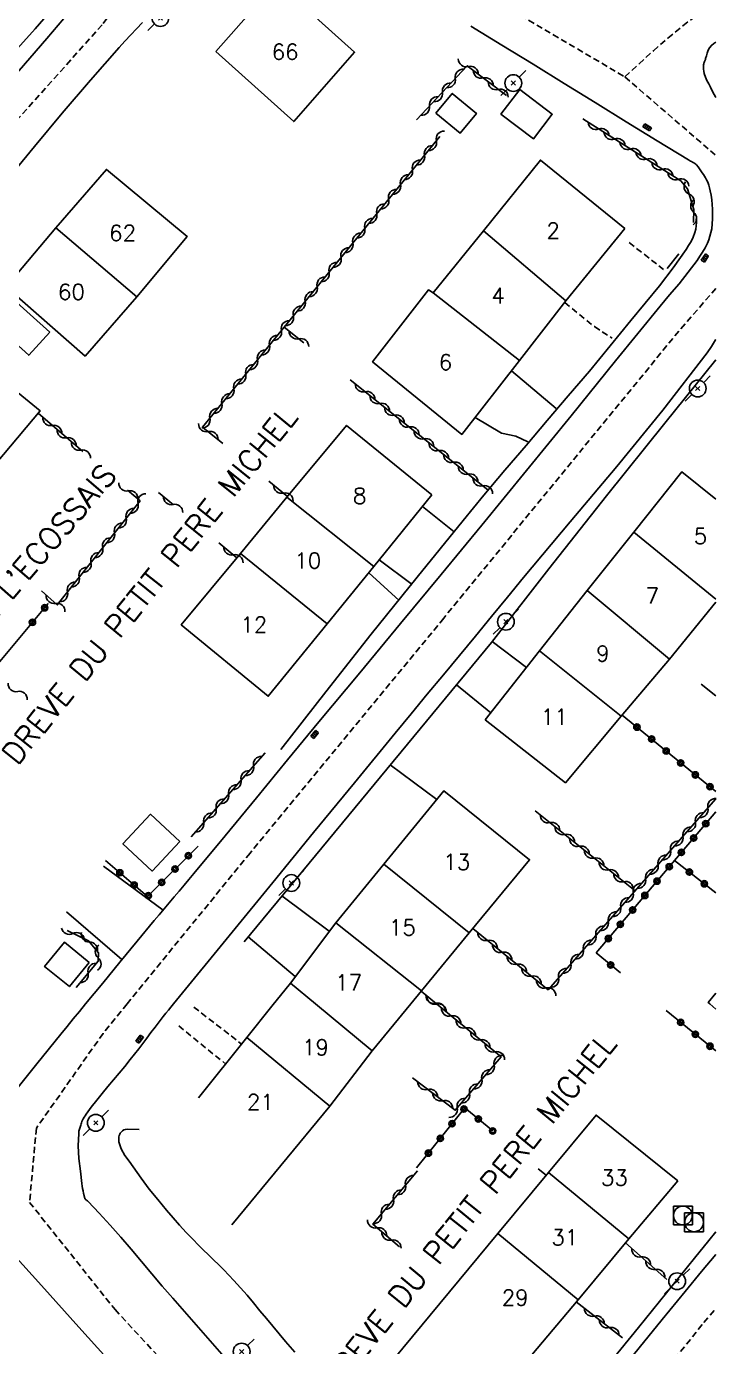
# Model space of a CAD drawing. Header units: millimetres. Extents: x 149998 to 151001, y 150999 to 152001.
# Drawn here: x 150945.2 to 151000.2, y 151143.7 to 151248.8 of the extents above; entities that cross this region are included whole.
import ezdxf
from ezdxf.enums import TextEntityAlignment as Align

# ---------------------------------------------------------------- set-up
doc = ezdxf.new("R2010")
doc.units = ezdxf.units.MM
doc.linetypes.add('DASHED', pattern=[0.75, 0.5, -0.25])
doc.layers.get('0').update_dxf_attribs({"linetype": 'CONTINUOUS'})
for name, color, linetype in [('W0001', 6, 'DASHED'), ('W0008', 7, 'CONTINUOUS'), ('W0014', 7, 'CONTINUOUS'), ('W0017', 7, 'CONTINUOUS'), ('W0101', 7, 'CONTINUOUS'), ('W0104', 1, 'CONTINUOUS'), ('W0112', 1, 'DASHED'), ('W0211', 2, 'CONTINUOUS'), ('W0310', 3, 'CONTINUOUS'), ('W0323', 7, 'CONTINUOUS'), ('W0401', 7, 'CONTINUOUS'), ('W0420', 7, 'CONTINUOUS'), ('W0473', 7, 'CONTINUOUS'), ('W0989', 7, 'CONTINUOUS'), ('W0991', 7, 'CONTINUOUS'), ('W1102', 7, 'CONTINUOUS')]:
    doc.layers.add(name, color=color, linetype=linetype)
doc.styles.get("Standard").update_dxf_attribs({"font": 'romans.shx', "width": 0.85})

# ---------------------------------------------------------------- blocks, each defined once
blk = doc.blocks.new('T473')
for p, q in [((-0.166667, 0.166667), (0.166667, -0.166667)), ((-0.166667, -0.166667), (0.166667, 0.166667)), ((0.500001, 0.500001), (1.000002, 1.000002)), ((-1.000002, -1.000002), (-0.500001, -0.500001))]:
    blk.add_line(p, q)
blk.add_ellipse((0, 0), major_axis=(0.471405, 0.471405), ratio=1, start_param=5.4977871438, end_param=11.780972451)
blk = doc.blocks.new('T401')
for p, q in [((-0.3, 0.3), (0, 0.3)), ((-0.3, -0.25), (-0.3, 0.3)), ((-0.3, 0.15), (0, 0.15)), ((-0.3, 0), (0, 0)), ((0, 0.3), (0, -0.25)), ((-0.3, -0.15), (0, -0.15)), ((-0.3, -0.25), (-0.3, -0.3)), ((-0.3, -0.3), (0, -0.3)), ((0, -0.3), (0, -0.25))]:
    blk.add_line(p, q)
blk = doc.blocks.new('T420')
for p, q in [((0.75, 0.75), (-0.75, 0.75)), ((-0.75, 0.75), (-0.75, -0.75)), ((0.75, 0.75), (0.75, -0.75)), ((0.75, -0.75), (-0.75, -0.75))]:
    blk.add_line(p, q)
blk.add_ellipse((0, 0), major_axis=(-0.53, 0.53), ratio=1, start_param=3.926991, end_param=10.210176)
blk = doc.blocks.new('t310o')
at = {"color": 0, "linetype": 'Continuous'}
for centre, start, end in [((-0.5, 0.38), 216.8699, 323.1304), ((0.5, -0.37), 36.8699, 143.1303)]:
    blk.add_arc(centre, 0.625, start, end, dxfattribs=at)
blk = doc.blocks.new('t323o')
at = {"color": 0, "linetype": 'Continuous'}
for radius in [0.25, 0.15]:
    blk.add_circle((0, 0), radius, dxfattribs=at)

msp = doc.modelspace()

# ---------------------------------------------------------------- linework, layer by layer
at = {"layer": 'W0001'}
for points in [[(150913.69, 151206.04), (150920.68, 151212.81), (150931, 151225.35), (150941.35, 151237.94), (150951.27, 151249.03), (150957.15, 151256.87), (150961, 151263.92)], [(150961, 151263.92), (150979.29, 151252.73), (150992.77, 151244.79)], [(150992.77, 151244.79), (150993.89, 151245.84), (150995.03, 151246.88), (150996.19, 151247.88), (150997.38, 151248.86), (150998.66, 151249.86), (150999.97, 151250.84), (151000, 151250.86)], [(150992.77, 151244.79), (151000, 151238.54)], [(151000, 151227.96), (150997.06, 151224.56), (150978.35, 151201.7), (150962.95, 151183.01), (150953.17, 151171)], [(150953.17, 151171), (150951.26, 151168.65), (150945.95, 151161.11), (150945.41, 151155.2), (150952.21, 151146.66), (150967.22, 151130.43), (150973.14, 151124.08), (150977, 151123.31), (150981.49, 151124.11), (150987.84, 151131.59), (150999.05, 151145.64), (151000, 151146.75)]]:
    msp.add_lwpolyline(points, dxfattribs=at)
at = {"layer": 'W0008'}
for points in [[(150943.6, 151236.56), (150945.79, 151239.24), (150948.01, 151241.9), (150950.26, 151244.54), (150952.55, 151247.14), (150953, 151247.64), (150953.46, 151248.13), (150953.92, 151248.62), (150954.39, 151249.11)], [(151000, 151243.16), (150999.97, 151243.21), (150999.77, 151243.59), (150999.57, 151243.98), (150999.43, 151244.24), (150999.29, 151244.51), (150999.17, 151244.78), (150999.07, 151245.07), (150999.04, 151245.24), (150999.02, 151245.41), (150999.01, 151245.58), (150999.03, 151245.76), (150999.04, 151245.82), (150999.05, 151245.88), (150999.07, 151245.95), (150999.1, 151246.01), (150999.12, 151246.07), (150999.15, 151246.13), (150999.17, 151246.19), (150999.19, 151246.25), (150999.26, 151246.46), (150999.31, 151246.69), (150999.38, 151246.91), (150999.49, 151247.11), (150999.65, 151247.3), (150999.83, 151247.45), (151000, 151247.57)], [(150968.41, 151193.46), (150965.94, 151190.43), (150963.47, 151187.4), (150960.98, 151184.39), (150958.48, 151181.38), (150958.09, 151180.91), (150957.7, 151180.44), (150957.3, 151179.97), (150956.91, 151179.51), (150956.51, 151179.04), (150956.12, 151178.57), (150955.72, 151178.1), (150955.33, 151177.63), (150953.96, 151175.98), (150952.59, 151174.32), (150951.23, 151172.66), (150949.86, 151171)], [(150956.85, 151171), (150961.52, 151176.7)], [(150949.86, 151171), (150949.38, 151170.4), (150948.89, 151169.8), (150948.4, 151169.2), (150947.91, 151168.6), (150945.98, 151166.22), (150944.07, 151163.83), (150942.15, 151161.43), (150940.25, 151159.03)], [(150961.64, 151142.05), (150959.22, 151144.81), (150956.8, 151147.57), (150955.96, 151148.53), (150955.14, 151149.51), (150954.31, 151150.48), (150953.49, 151151.46), (150952.66, 151152.43), (150951.81, 151153.39), (150950.95, 151154.34), (150950.07, 151155.26), (150950.04, 151155.29), (150950.01, 151155.32), (150949.97, 151155.34), (150949.94, 151155.36), (150949.91, 151155.39), (150949.88, 151155.42), (150949.85, 151155.45), (150949.82, 151155.48), (150949.8, 151155.53), (150949.78, 151155.58), (150949.77, 151155.64), (150949.76, 151155.69), (150949.75, 151155.74), (150949.73, 151155.8), (150949.72, 151155.85), (150949.71, 151155.91), (150949.67, 151156.11), (150949.63, 151156.3), (150949.59, 151156.5), (150949.57, 151156.7), (150949.45, 151157.69), (150949.34, 151158.68), (150949.28, 151159.69), (150949.32, 151160.69), (150949.33, 151160.77), (150949.34, 151160.86), (150949.36, 151160.94), (150949.38, 151161.03), (150949.4, 151161.11), (150949.43, 151161.19), (150949.45, 151161.27), (150949.48, 151161.35), (150949.51, 151161.45), (150949.53, 151161.54), (150949.57, 151161.64), (150949.61, 151161.73), (150949.67, 151161.85), (150949.75, 151161.97), (150949.83, 151162.09), (150949.91, 151162.21), (150950.32, 151162.77), (150950.75, 151163.33), (150951.19, 151163.87), (150951.64, 151164.41), (150952.09, 151164.94), (150952.54, 151165.48), (150952.99, 151166.02), (150953.42, 151166.57), (150953.76, 151166.99), (150954.09, 151167.42), (150954.41, 151167.85), (150954.74, 151168.28), (150955.06, 151168.72), (150955.39, 151169.15), (150955.72, 151169.58), (150956.05, 151170), (150956.25, 151170.25), (150956.45, 151170.5), (150956.65, 151170.75), (150956.85, 151171)], [(150940.42, 151155.18), (150943.39, 151151.87), (150946.36, 151148.57), (150949.33, 151145.27), (150952.31, 151141.97)]]:
    msp.add_lwpolyline(points, dxfattribs=at)
at = {"layer": 'W0014'}
for points in [[(150916.15, 151213.93), (150919.8, 151218.23), (150923.46, 151222.53), (150927.12, 151226.83), (150930.78, 151231.13), (150933.16, 151233.92), (150935.54, 151236.72), (150937.92, 151239.51), (150940.31, 151242.29), (150941.69, 151243.88), (150943.07, 151245.46), (150944.46, 151247.04), (150945.85, 151248.62), (150947.24, 151250.2)], [(150948.13, 151249.43), (150946.78, 151247.86), (150945.43, 151246.29), (150944.09, 151244.71)], [(150980.5, 151248.83), (150982.98, 151247.32), (150985.46, 151245.8), (150987.93, 151244.28), (150990.4, 151242.75), (150992.87, 151241.22), (150995.34, 151239.7), (150997.82, 151238.18), (150997.9, 151238.13), (150997.99, 151238.09), (150998.07, 151238.05), (150998.15, 151238), (150998.24, 151237.96), (150998.32, 151237.91), (150998.4, 151237.85), (150998.47, 151237.79), (150998.6, 151237.64), (150998.71, 151237.48), (150998.81, 151237.32), (150998.92, 151237.15), (150999.01, 151237.02), (150999.1, 151236.89), (150999.18, 151236.75), (150999.26, 151236.61), (150999.35, 151236.4), (150999.43, 151236.18), (150999.49, 151235.95), (150999.55, 151235.73), (150999.62, 151235.37), (150999.67, 151235), (150999.7, 151234.64), (150999.73, 151234.27), (150999.74, 151233.88), (150999.74, 151233.49), (150999.71, 151233.1), (150999.67, 151232.71), (150999.61, 151232.41), (150999.53, 151232.12), (150999.44, 151231.83), (150999.33, 151231.55), (150999.16, 151231.19), (150998.95, 151230.84), (150998.73, 151230.51), (150998.51, 151230.18), (150997.81, 151229.24), (150997.07, 151228.33), (150996.31, 151227.44), (150995.57, 151226.54), (150992.03, 151222.18), (150988.49, 151217.81), (150984.95, 151213.46), (150981.39, 151209.11), (150978.16, 151205.19), (150974.92, 151201.27), (150971.67, 151197.36), (150968.41, 151193.46)], [(150965.4, 151191.25), (150968.98, 151195.85), (150972.59, 151200.42), (150976.23, 151204.97), (150979.9, 151209.49), (150981.55, 151211.49), (150983.22, 151213.48), (150984.9, 151215.46), (150986.58, 151217.43), (150988.26, 151219.4), (150989.94, 151221.38), (150991.6, 151223.38), (150993.23, 151225.39), (150994.37, 151226.77), (150995.51, 151228.16), (150996.61, 151229.58), (150997.63, 151231.06), (150997.83, 151231.37), (150998.03, 151231.7), (150998.2, 151232.04), (150998.33, 151232.4), (150998.4, 151232.66), (150998.44, 151232.94), (150998.45, 151233.21), (150998.44, 151233.49)], [(150961.52, 151176.7), (150964.76, 151180.66), (150968, 151184.63), (150971.25, 151188.59), (150974.5, 151192.55), (150975.77, 151194.1), (150977.05, 151195.65), (150978.33, 151197.19), (150979.61, 151198.74), (150980.88, 151200.28), (150982.16, 151201.83), (150983.44, 151203.38), (150984.71, 151204.93), (150988.4, 151209.36), (150992.12, 151213.78), (150995.79, 151218.25), (150999.3, 151222.83), (150999.65, 151223.34), (150999.98, 151223.86), (151000, 151223.9)], [(151000, 151222.27), (150995.94, 151217.24), (150991.31, 151211.45), (150986.71, 151205.62), (150982.15, 151199.77)], [(150982.15, 151199.77), (150962.47, 151175.95)], [(150989.38, 151139.76), (150991.61, 151142.51), (150993.85, 151145.25), (150996.08, 151148), (150998.3, 151150.75), (150999.45, 151152.16), (151000, 151152.85)], [(151000, 151151.06), (150998.87, 151149.69), (150997.57, 151148.11), (150995.74, 151145.87), (150993.91, 151143.62), (150992.09, 151141.38), (150990.28, 151139.13)]]:
    msp.add_lwpolyline(points, dxfattribs=at)
at = {"layer": 'W0017'}
for points in [[(150987.31, 151218.39), (150983.74, 151221.39)], [(150985.05, 151215.73), (150984.08, 151216.18), (150982.95, 151216.42), (150980.85, 151217.69)], [(150979.18, 151208.59), (150976.67, 151210.59)], [(150975.85, 151204.39), (150973.21, 151206.34)], [(150974.82, 151203.1), (150972.39, 151205.32)], [(150982.21, 151199.85), (150984.93, 151197.78)], [(150979.36, 151196.39), (150982.1, 151194.18)], [(150974.1, 151190.03), (150977.8, 151187.27)], [(150956.03, 151178.47), (150951.3, 151181.97)], [(150965.48, 151179.6), (150969.23, 151176.78)], [(150948.34, 151178.32), (150952.75, 151174.53)], [(150962.79, 151176.34), (150966.55, 151173.18)]]:
    msp.add_lwpolyline(points, dxfattribs=at)
at = {"layer": 'W0101'}
for points in [[(150960.22, 151246.82), (150965.09, 151252.34), (150971.26, 151246.76), (150966.42, 151241.23), (150960.22, 151246.82)], [(150940.96, 151211.93), (150946.25, 151218.22), (150939.81, 151223.46), (150934.7, 151217.4)]]:
    msp.add_lwpolyline(points, close=True, dxfattribs=at)
for points in [[(150981.51, 151232.55), (150986.04, 151238.17), (150992.76, 151232.73)], [(150953.94, 151227.28), (150957.96, 151232.08), (150951.53, 151237.43), (150947.5, 151232.79)], [(150943.54, 151228.08), (150947.5, 151232.79)], [(150977.51, 151227.6), (150977.51, 151227.6), (150981.51, 151232.55)], [(150992.76, 151232.73), (150988.08, 151226.96)], [(150953.94, 151227.28), (150949.83, 151222.57), (150943.54, 151228.08)], [(150984.38, 151222.22), (150979.79, 151216.33), (150972.69, 151222.11), (150977.14, 151227.83), (150977.51, 151227.6)], [(150988.08, 151226.96), (150984.38, 151222.22)], [(150965.88, 151211.33), (150970.63, 151217.05), (150977.42, 151211.51)], [(150993.47, 151208.56), (150997.29, 151213.35), (151000, 151211.19)], [(150962.18, 151206.86), (150965.88, 151211.33)], [(150977.42, 151211.51), (150972.79, 151205.82)], [(150989.76, 151203.9), (150993.47, 151208.56)], [(150969.08, 151201.25), (150964.4, 151195.49), (150957.48, 151201.18), (150962.18, 151206.86)], [(150972.79, 151205.82), (150969.08, 151201.25)], [(150985.98, 151199.11), (150989.76, 151203.9)], [(151000, 151202.98), (150996.31, 151198.44)], [(150981.65, 151193.61), (150985.98, 151199.11)], [(150996.31, 151198.44), (150992.48, 151193.89)], [(150992.48, 151193.89), (150988.04, 151188.6), (150981.65, 151193.61)], [(150980.39, 151176.65), (150985.19, 151182.47), (150978.36, 151187.95), (150973.6, 151182.13)], [(150973.6, 151182.13), (150969.78, 151177.46)], [(150969.78, 151177.46), (150966.16, 151172.66)], [(150976.59, 151172.03), (150980.39, 151176.65)], [(150966.16, 151172.66), (150964.69, 151170.82)], [(150975.74, 151171), (150976.59, 151172.03)], [(150999.51, 151171), (150999.38, 151171.11), (151000, 151171.86)], [(150964.69, 151170.82), (150962.7, 151168.32)], [(150972.66, 151167.26), (150975.74, 151171)], [(151000, 151170.59), (150999.51, 151171)], [(150962.7, 151168.32), (150958.86, 151163.51)], [(150969.29, 151162.86), (150972.66, 151167.26)], [(150961.49, 151153.41), (150969.29, 151162.86)], [(150986.69, 151157.58), (150990.47, 151162.15), (150996.97, 151156.92)], [(150982.66, 151152.72), (150986.69, 151157.58)], [(150996.97, 151156.92), (150993.09, 151152.29)], [(150971.26, 151138.96), (150982.66, 151152.72)], [(150993.09, 151152.29), (150989.04, 151147.44)], [(150989.04, 151147.44), (150985.36, 151143.05), (150985.36, 151143.05)]]:
    msp.add_lwpolyline(points, dxfattribs=at)
at = {"layer": 'W0104'}
for points in [[(150977.73, 151241.91), (150979.65, 151240.31), (150980.95, 151241.88), (150979.03, 151243.48)], [(150984.41, 151243.8), (150986.99, 151241.82), (150985.49, 151239.86), (150982.91, 151241.83)], [(150947.01, 151224.48), (150943.63, 151227.53), (150941.96, 151225.69), (150945.35, 151222.63)], [(150957.36, 151183.92), (150955.04, 151186.1), (150952.84, 151183.75), (150955.16, 151181.57)], [(150950.15, 151174.3), (150948.18, 151175.9), (150946.61, 151173.97), (150948.58, 151172.37)]]:
    msp.add_lwpolyline(points, close=True, dxfattribs=at)
at = {"layer": 'W0112'}
for points in [[(150993.11, 151231.6), (150995.84, 151229.46)], [(150987.98, 151226.82), (150990.34, 151224.91), (150991.75, 151224)], [(150958.48, 151170.74), (150962.28, 151167.8)], [(150957.28, 151169.24), (150961.01, 151166.21)]]:
    msp.add_lwpolyline(points, dxfattribs=at)
at = {"layer": 'W0211'}
msp.add_lwpolyline([(150966.52, 151143.27), (150965.78, 151144.12), (150965.26, 151144.73), (150964.75, 151145.34), (150964.25, 151145.96), (150963.74, 151146.57), (150963.23, 151147.19), (150962.72, 151147.8), (150962.2, 151148.4), (150961.67, 151148.99), (150961.27, 151149.41), (150960.87, 151149.82), (150960.46, 151150.22), (150960.05, 151150.62), (150959.64, 151151.02), (150959.23, 151151.42), (150958.83, 151151.82), (150958.43, 151152.24), (150957.88, 151152.81), (150957.35, 151153.39), (150956.82, 151153.98), (150956.31, 151154.59), (150955.61, 151155.42), (150954.93, 151156.26), (150954.28, 151157.13), (150953.66, 151158.02), (150953.33, 151158.47), (150952.99, 151158.94), (150952.69, 151159.46), (150952.52, 151160.02), (150952.51, 151160.12), (150952.5, 151160.22), (150952.51, 151160.32), (150952.52, 151160.42), (150952.55, 151160.52), (150952.58, 151160.62), (150952.63, 151160.71), (150952.69, 151160.79), (150952.79, 151160.89), (150952.91, 151160.96), (150953.04, 151161), (150953.17, 151161.02), (150954.13, 151161.01)], dxfattribs=at)
at = {"layer": 'W0310'}
for points in [[(150983.35, 151243.3), (150980.22, 151245.68), (150976.2, 151241.38)], [(150998.22, 151233.21), (150998.25, 151234.23), (150997.75, 151235.89), (150997.21, 151236.52), (150989.41, 151241.45)], [(150978.05, 151240.06), (150975.33, 151236.74), (150959.17, 151216.92), (150960.79, 151215.6)], [(150996.13, 151229.54), (150997.06, 151230.71)], [(150965.66, 151224.88), (150967.24, 151223.61)], [(150970.92, 151220.67), (150981.86, 151211.92)], [(150949.64, 151214.97), (150946.09, 151218.03)], [(150946.35, 151203.88), (150947.61, 151202.76), (150954.2, 151211.04), (150953.21, 151211.9)], [(150964.43, 151212.61), (150965.93, 151211.38)], [(150955.67, 151211.71), (150956.85, 151210.72)], [(150960.46, 151207.7), (150961.89, 151206.51)], [(150998.84, 151196.45), (151000, 151195.52)], [(150964.14, 151190.98), (150958.27, 151184.31)], [(150980.68, 151176.99), (150986.67, 151172.12), (150986.66, 151172.12), (151000, 151187.31)], [(150993.58, 151179.99), (150985.64, 151186.37)], [(150949.11, 151172.31), (150950.86, 151174.39), (150950.89, 151175.05), (150950.1, 151176.03), (150948.4, 151176.83)], [(150977.78, 151171), (150976.56, 151172)], [(150975.87, 151165.1), (150979.27, 151162.53), (150982.92, 151166.78), (150977.78, 151171)], [(150974.83, 151151.67), (150972.72, 151153.45), (150976.28, 151157.72)], [(150996.11, 151149.05), (150992.82, 151151.97)], [(150992.57, 151144.41), (150988.9, 151147.28)]]:
    msp.add_lwpolyline(points, dxfattribs=at)
at = {"layer": 'W0323'}
for points in [[(150942.75, 151197.94), (150946.89, 151202.86)], [(150992.56, 151193.98), (151000, 151187.9)], [(150990.47, 151175.05), (151000, 151186.29)], [(150958.81, 151183.56), (150954.79, 151179.54), (150951.46, 151182.42)], [(150996.72, 151182.42), (151000, 151179.84)], [(150990.47, 151175.05), (150992.41, 151173.47)], [(150996.05, 151170.48), (151000, 151167.25)], [(150976.19, 151157.96), (150980.04, 151162.72), (150982.26, 151160.88)], [(150985.88, 151157.87), (150986.5, 151157.36)]]:
    msp.add_lwpolyline(points, dxfattribs=at)
at = {"layer": 'W1102'}
for points in [[(150947.5, 151232.79), (150953.94, 151227.28)], [(150947.5, 151232.79), (150953.94, 151227.28)], [(150988.08, 151226.96), (150981.51, 151232.55)], [(150977.51, 151227.6), (150984.38, 151222.22)], [(150972.79, 151205.82), (150965.88, 151211.33)], [(151000, 151203.22), (150993.47, 151208.56)], [(150962.18, 151206.86), (150969.08, 151201.25)], [(150996.31, 151198.44), (150989.76, 151203.9)], [(150992.48, 151193.89), (150985.98, 151199.11)], [(150973.6, 151182.13), (150980.39, 151176.65)], [(150976.59, 151172.03), (150969.78, 151177.46)], [(150966.16, 151172.66), (150968.15, 151171)], [(150968.15, 151171), (150972.66, 151167.26)], [(150969.29, 151162.86), (150962.7, 151168.32)], [(150993.09, 151152.29), (150986.69, 151157.58)], [(150982.66, 151152.72), (150989.04, 151147.44)]]:
    msp.add_lwpolyline(points, dxfattribs=at)

# ---------------------------------------------------------------- block references
at = {"layer": 'W0310'}
for p, rotation in [((150980.31, 151245.62), 142.6783901552906), ((150979.27, 151244.67), 226.9265703494254), ((150981.5, 151244.71), 142.6783901552906), ((150978.25, 151243.57), 226.9265703494254), ((150982.69, 151243.8), 142.6783901552906), ((150977.22, 151242.48), 226.9265703494254), ((150990.68, 151240.65), 147.7055592186454), ((150977.77, 151239.71), 230.5978654904079), ((150991.95, 151239.85), 147.7055592186454), ((150976.82, 151238.55), 230.5978654904079), ((150993.22, 151239.05), 147.7055592186454), ((150975.86, 151237.4), 230.5978654904079), ((150994.49, 151238.25), 147.7055592186454), ((150995.75, 151237.44), 147.7055592186454), ((150974.91, 151236.23), 230.8236397353165), ((150997.02, 151236.64), 147.7055592186454), ((150973.97, 151235.07), 230.8236397353165), ((150997.88, 151235.47), 106.5758916559428), ((150998.24, 151234.02), 88.36663965492777), ((150973.02, 151233.91), 230.8236397353165), ((150972.07, 151232.75), 230.8236397353165), ((150971.12, 151231.58), 230.8236397353165), ((150970.18, 151230.42), 230.8236397353165), ((150969.23, 151229.26), 230.8236397353165), ((150968.28, 151228.09), 230.8236397353165), ((150967.33, 151226.93), 230.8236397353165), ((150966.39, 151225.77), 230.8236397353165), ((150965.44, 151224.61), 230.8236397353165), ((150964.49, 151223.44), 230.8236397353165), ((150966.83, 151223.94), 321.3445051480078), ((150963.54, 151222.28), 230.8236397353165), ((150962.6, 151221.12), 230.8236397353165), ((150961.65, 151219.96), 230.8236397353165), ((150972.09, 151219.73), 321.3445051477306), ((150960.7, 151218.79), 230.8236397353165), ((150973.26, 151218.79), 321.3445051477306), ((150959.75, 151217.63), 230.8236397353165), ((150974.43, 151217.86), 321.3445051477306), ((150947.22, 151217.05), 139.2745367461814), ((150959.63, 151216.55), 320.6529129972475), ((150975.61, 151216.92), 321.3445051477306), ((150948.36, 151216.07), 139.2745367461814), ((150949.5, 151215.09), 139.2745367461814), ((150976.78, 151215.98), 321.3445051477306), ((150977.95, 151215.04), 321.3445051477306), ((150979.12, 151214.11), 321.3445051477306), ((150980.29, 151213.17), 321.3445051477306), ((150981.46, 151212.23), 321.3445051477306), ((150953.27, 151211.84), 139.2745367463949), ((150954.04, 151210.83), 51.42472990598181), ((150965.59, 151211.66), 320.6529129969488), ((150956.82, 151210.75), 320.1103366859204), ((150953.1, 151209.66), 51.42472990598181), ((150952.17, 151208.49), 51.42472990598181), ((150951.23, 151207.31), 51.42472990598181), ((150961.62, 151206.74), 320.1103366854524), ((150950.3, 151206.14), 51.42472990598181), ((150949.36, 151204.97), 51.42472990598181), ((150948.43, 151203.79), 51.42472990598181), ((150947.47, 151202.88), 318.1503251901054), ((150944.47, 151195.87), 139.352782811573), ((150963.22, 151189.94), 228.6588053865464), ((150962.23, 151188.82), 228.6588053865464), ((150961.24, 151187.69), 228.6588053865464), ((150960.25, 151186.56), 228.6588053865464), ((150999.37, 151186.59), 48.71694810200456), ((150959.26, 151185.44), 228.6588053865464), ((150986.81, 151185.43), 141.192524803473), ((150998.38, 151185.46), 48.71694810200456), ((150987.98, 151184.49), 141.192524803473), ((150997.39, 151184.33), 48.71694810200456), ((150989.15, 151183.55), 141.192524803473), ((150990.32, 151182.61), 141.192524803473), ((150996.4, 151183.21), 48.71694810200456), ((150991.49, 151181.67), 141.192524803473), ((150995.41, 151182.08), 48.71694810200456), ((150992.66, 151180.73), 141.192524803473), ((150994.42, 151180.95), 48.71694810200456), ((150993.43, 151179.83), 48.71694810200456), ((150992.44, 151178.7), 48.71694810200456), ((150991.45, 151177.57), 48.71694810200456), ((150948.86, 151176.61), 154.8297960228788), ((150990.46, 151176.44), 48.71694810200456), ((150950.18, 151175.92), 129.0096037083279), ((150981.84, 151176.05), 320.8910401908072), ((150989.47, 151175.32), 48.71694810200456), ((150950.87, 151174.67), 87.48026360854828), ((150983, 151175.1), 320.8910401908072), ((150984.17, 151174.15), 320.8910401908072), ((150988.48, 151174.19), 48.71694810200456), ((150950.07, 151173.46), 49.97618598725089), ((150985.33, 151173.21), 320.8910401908072), ((150987.49, 151173.06), 48.71694810200456), ((150986.5, 151172.26), 320.8910401908072), ((150977.72, 151171.05), 140.6454481460775), ((150977.79, 151170.99), 140.645448145796), ((150978.95, 151170.04), 140.645448145796), ((150980.11, 151169.09), 140.645448145796), ((150981.27, 151168.14), 140.645448145796), ((150982.43, 151167.19), 140.645448145796), ((150982.37, 151166.13), 49.27112274767801), ((150981.39, 151164.99), 49.27112274767801), ((150977.07, 151164.19), 322.9765885993844), ((150980.41, 151163.86), 49.27112274767801), ((150978.27, 151163.29), 322.9765885993844), ((150979.43, 151162.72), 49.27112274767801), ((150975.32, 151156.57), 50.19311003517635), ((150974.36, 151155.42), 50.19311003517635), ((150973.4, 151154.27), 50.19311003517635), ((150973.06, 151153.17), 139.9220340117864), ((150974.2, 151152.2), 139.9220340117864), ((150994.07, 151150.86), 138.4699678305166), ((150995.19, 151149.87), 138.4699678305166), ((150990.34, 151146.15), 141.9960479067701), ((150991.52, 151145.23), 141.9960479067701)]:
    msp.add_blockref('t310o', p, dxfattribs=dict(at, rotation=rotation))
at = {"layer": 'W0323'}
for p, rotation in [((150946.61, 151202.53), 49.97546956959845), ((150945.64, 151201.38), 49.97546956959845), ((150993.72, 151193.03), 320.7283370063651), ((150994.89, 151192.08), 320.7283370063651), ((150996.05, 151191.13), 320.7283370063651), ((150997.21, 151190.18), 320.7283370063651), ((150998.37, 151189.23), 320.7283370063651), ((150999.53, 151188.29), 320.7283370063651), ((150999.2, 151185.35), 49.69569853905888), ((150998.23, 151184.2), 49.69569853905888), ((150997.26, 151183.06), 49.69569853905888), ((150958.04, 151182.79), 224.9857366747035), ((150952.59, 151181.44), 139.2068407577213), ((150956.98, 151181.73), 224.9857366747035), ((150996.29, 151181.92), 49.69569853905888), ((150997.9, 151181.49), 321.8967258636589), ((150953.73, 151180.46), 139.2068407577213), ((150955.92, 151180.67), 224.9857366747035), ((150995.32, 151180.77), 49.69569853905888), ((150999.08, 151180.56), 321.8967258636589), ((150954.86, 151179.61), 224.9857366747035), ((150994.35, 151179.63), 49.69569853905888), ((150993.38, 151178.48), 49.69569853905888), ((150992.41, 151177.34), 49.69569853905888), ((150991.44, 151176.2), 49.69569853905888), ((150991.63, 151174.1), 320.690565726436), ((150997.21, 151169.53), 320.6905657265623), ((150998.37, 151168.58), 320.6905657265623), ((150999.53, 151167.63), 320.6905657265623), ((150979.96, 151162.63), 51.09905546720613), ((150979.02, 151161.46), 51.09905546720613), ((150981.1, 151161.84), 320.3237053808998), ((150978.08, 151160.29), 51.09905546720613), ((150982.25, 151160.88), 320.3237053808998), ((150977.14, 151159.12), 51.09905546720613)]:
    msp.add_blockref('t323o', p, dxfattribs=dict(at, rotation=rotation))
at = {"layer": 'W0401'}
for p, rotation in [((150994.46, 151240.65), 238.3949158661211), ((150999.01, 151230.45), 146.3942894820437), ((150967.98, 151192.54), 140.8956730114816), ((150954.28, 151168.1), 323.02691902263)]:
    msp.add_blockref('T401', p, dxfattribs=dict(at, rotation=rotation))
at = {"layer": 'W0420'}
for p in [(150997.38, 151154.15), (150998.27, 151153.61)]:
    msp.add_blockref('T420', p, dxfattribs=at)
at = {"layer": 'W0473'}
for p in [(150955.82, 151249.48), (150983.89, 151244.3), (150998.56, 151219.99), (150983.3, 151201.42), (150966.23, 151180.62), (150950.68, 151161.53), (150996.92, 151148.92), (150962.28, 151143.32)]:
    msp.add_blockref('T473', p, dxfattribs=at)

# ---------------------------------------------------------------- texts
at = {"layer": 'W0989'}
for s, rotation, p in [('DREVE DU PETIT PERE MICHEL   ', 51.1173, (150944.42, 151189.89)), ("CLOS DU VAL DE L'ECOSSAIS   ", 49.4433, (150930.25, 151187.09)), ('DREVE DU PETIT PERE MICHEL   ', 51.1173, (150969.78, 151140))]:
    msp.add_text(s, height=1.75, rotation=rotation, dxfattribs=at).set_placement(p)
at = {"layer": 'W0991'}
for s, p in [('66', (150965.74, 151246.79)), ('62', (150952.81, 151232.36)), ('2', (150987.07, 151232.56)), ('60', (150948.74, 151227.68)), ('4', (150982.68, 151227.38)), ('6', (150978.5, 151222.08)), ('8', (150971.67, 151211.44)), ('5', (150998.78, 151208.24)), ('10', (150967.54, 151206.29)), ('7', (150994.95, 151203.5)), ('12', (150963.25, 151201.18)), ('9', (150991.01, 151198.89)), ('11', (150987.15, 151193.85)), ('13', (150979.39, 151182.3)), ('15', (150975.06, 151177.08)), ('17', (150970.79, 151172.7)), ('19', (150968.15, 151167.54)), ('21', (150963.77, 151163.18)), ('33', (150991.93, 151157.17)), ('31', (150987.99, 151152.41)), ('29', (150984.04, 151147.62))]:
    msp.add_text(s, height=1.25, dxfattribs=at).set_placement(p, align=Align.MIDDLE_CENTER)

doc.saveas('drawing.dxf')
